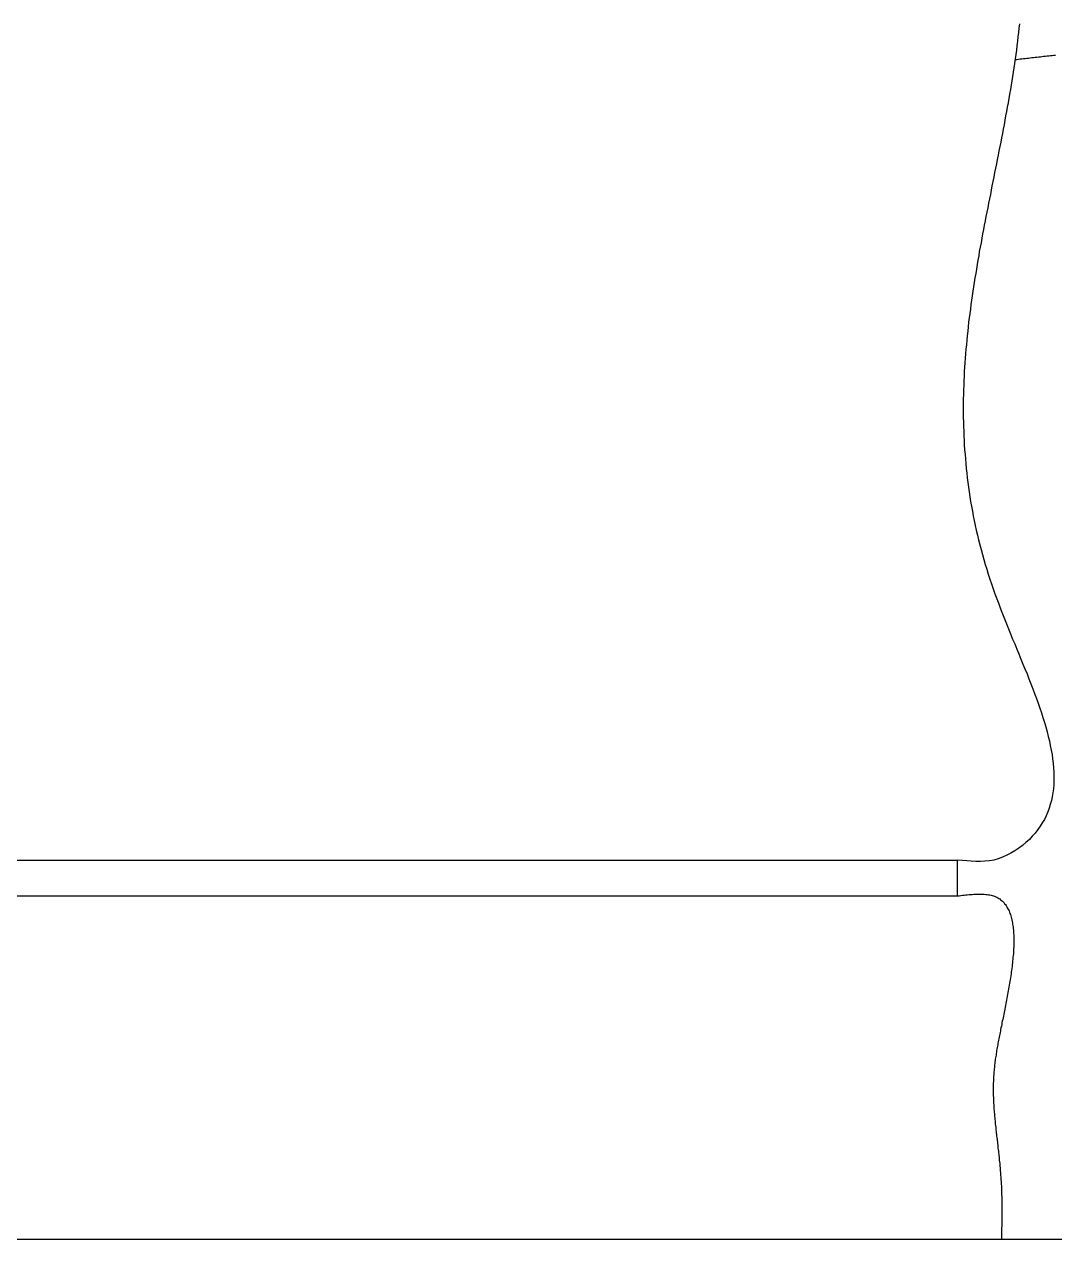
# Model space of a CAD drawing. Extents: x 443 to 1217, y -1921 to -677.
# Drawn here: x 557.36 to 566.72, y -758.15 to -747.11 of the extents above; entities that cross this region are included whole.
import ezdxf

# ---------------------------------------------------------------- set-up
doc = ezdxf.new("R2010")
doc.units = 0
doc.header["$MEASUREMENT"] = 0
doc.layers.add('1', color=7, linetype='CONTINUOUS')
doc.layers.add('3', color=8, linetype='CONTINUOUS')

msp = doc.modelspace()

# ---------------------------------------------------------------- linework, layer by layer
at = {"layer": '1', "color": 7}
for p, q in [((566.355, -747.429), (566.37, -747.427)), ((566.37, -747.427), (566.386, -747.426)), ((566.386, -747.426), (566.401, -747.423)), ((566.401, -747.423), (566.416, -747.421)), ((566.416, -747.421), (566.431, -747.42)), ((566.431, -747.42), (566.447, -747.418)), ((566.447, -747.418), (566.462, -747.417)), ((566.462, -747.417), (566.477, -747.415)), ((566.477, -747.415), (566.492, -747.412)), ((566.492, -747.412), (566.508, -747.411)), ((566.508, -747.411), (566.523, -747.409)), ((566.523, -747.409), (566.538, -747.408)), ((566.538, -747.408), (566.553, -747.406)), ((566.553, -747.406), (566.57, -747.405)), ((566.57, -747.405), (566.585, -747.403)), ((566.585, -747.403), (566.6, -747.401)), ((566.6, -747.401), (566.615, -747.399)), ((566.615, -747.399), (566.631, -747.398)), ((566.631, -747.398), (566.646, -747.396)), ((566.646, -747.396), (566.661, -747.395)), ((566.661, -747.395), (566.677, -747.393)), ((566.677, -747.393), (566.692, -747.392)), ((566.692, -747.392), (566.707, -747.39)), ((566.707, -747.39), (566.722, -747.389))]:
    msp.add_line(p, q, dxfattribs=at)
at = {"layer": '1', "color": 3, "linetype": 'Continuous'}
msp.add_line((540.993, -758.142), (614.059, -758.142), dxfattribs=at)
at = {"layer": '3', "color": 3}
for p, q in [((566.391, -747.143), (566.387, -747.183)), ((566.396, -747.103), (566.391, -747.143)), ((566.382, -747.223), (566.377, -747.263)), ((566.387, -747.183), (566.382, -747.223)), ((566.367, -747.343), (566.362, -747.383)), ((566.371, -747.304), (566.367, -747.343)), ((566.377, -747.263), (566.371, -747.304)), ((566.35, -747.463), (566.344, -747.503)), ((566.355, -747.423), (566.35, -747.463)), ((566.362, -747.383), (566.355, -747.423)), ((566.331, -747.583), (566.326, -747.623)), ((566.338, -747.543), (566.331, -747.583)), ((566.344, -747.503), (566.338, -747.543)), ((566.319, -747.662), (566.313, -747.702)), ((566.326, -747.623), (566.319, -747.662)), ((566.298, -747.782), (566.292, -747.821)), ((566.305, -747.742), (566.298, -747.782)), ((566.313, -747.702), (566.305, -747.742)), ((566.278, -747.901), (566.27, -747.94)), ((566.284, -747.862), (566.278, -747.901)), ((566.292, -747.821), (566.284, -747.862)), ((566.255, -748.02), (566.248, -748.06)), ((566.262, -747.98), (566.255, -748.02)), ((566.27, -747.94), (566.262, -747.98)), ((566.233, -748.138), (566.225, -748.179)), ((566.241, -748.099), (566.233, -748.138)), ((566.248, -748.06), (566.241, -748.099)), ((566.217, -748.218), (566.209, -748.258)), ((566.225, -748.179), (566.217, -748.218)), ((566.194, -748.337), (566.186, -748.377)), ((566.201, -748.297), (566.194, -748.337)), ((566.209, -748.258), (566.201, -748.297)), ((566.17, -748.455), (566.162, -748.496)), ((566.177, -748.416), (566.17, -748.455)), ((566.186, -748.377), (566.177, -748.416)), ((566.146, -748.575), (566.138, -748.615)), ((566.154, -748.535), (566.146, -748.575)), ((566.162, -748.496), (566.154, -748.535)), ((566.131, -748.654), (566.123, -748.694)), ((566.138, -748.615), (566.131, -748.654)), ((566.107, -748.774), (566.099, -748.813)), ((566.114, -748.733), (566.107, -748.774)), ((566.123, -748.694), (566.114, -748.733)), ((566.084, -748.892), (566.076, -748.933)), ((566.091, -748.853), (566.084, -748.892)), ((566.099, -748.813), (566.091, -748.853)), ((566.061, -749.012), (566.053, -749.052)), ((566.068, -748.972), (566.061, -749.012)), ((566.076, -748.933), (566.068, -748.972)), ((566.047, -749.092), (566.039, -749.132)), ((566.053, -749.052), (566.047, -749.092)), ((566.025, -749.212), (566.017, -749.251)), ((566.031, -749.171), (566.025, -749.212)), ((566.039, -749.132), (566.031, -749.171)), ((566.004, -749.332), (565.998, -749.372)), ((566.011, -749.291), (566.004, -749.332)), ((566.017, -749.251), (566.011, -749.291)), ((565.984, -749.452), (565.978, -749.492)), ((565.991, -749.411), (565.984, -749.452)), ((565.998, -749.372), (565.991, -749.411)), ((565.966, -749.573), (565.96, -749.613)), ((565.972, -749.532), (565.966, -749.573)), ((565.978, -749.492), (565.972, -749.532)), ((565.955, -749.653), (565.95, -749.694)), ((565.96, -749.613), (565.955, -749.653)), ((565.939, -749.774), (565.934, -749.814)), ((565.944, -749.734), (565.939, -749.774)), ((565.95, -749.694), (565.944, -749.734)), ((565.926, -749.896), (565.921, -749.937)), ((565.93, -749.855), (565.926, -749.896)), ((565.934, -749.814), (565.93, -749.855)), ((565.917, -749.977), (565.913, -750.018)), ((565.921, -749.937), (565.917, -749.977)), ((565.906, -750.1), (565.903, -750.14)), ((565.909, -750.059), (565.906, -750.1)), ((565.913, -750.018), (565.909, -750.059)), ((565.897, -750.222), (565.894, -750.263)), ((565.899, -750.182), (565.897, -750.222)), ((565.903, -750.14), (565.899, -750.182)), ((565.891, -750.345), (565.889, -750.387)), ((565.892, -750.305), (565.891, -750.345)), ((565.894, -750.263), (565.892, -750.305)), ((565.887, -750.428), (565.886, -750.469)), ((565.889, -750.387), (565.887, -750.428)), ((565.885, -750.552), (565.884, -750.594)), ((565.886, -750.469), (565.885, -750.511)), ((565.885, -750.511), (565.885, -750.552)), ((565.884, -750.594), (565.885, -750.636)), ((565.885, -750.636), (565.885, -750.678)), ((565.885, -750.678), (565.886, -750.719)), ((565.886, -750.719), (565.887, -750.762)), ((565.887, -750.762), (565.889, -750.803)), ((565.889, -750.803), (565.89, -750.845)), ((565.89, -750.845), (565.892, -750.887)), ((565.892, -750.887), (565.894, -750.929)), ((565.894, -750.929), (565.897, -750.972)), ((565.897, -750.972), (565.901, -751.014)), ((565.901, -751.014), (565.904, -751.056)), ((565.904, -751.056), (565.907, -751.098)), ((565.907, -751.098), (565.911, -751.142)), ((565.911, -751.142), (565.917, -751.184)), ((565.917, -751.184), (565.921, -751.227)), ((565.921, -751.227), (565.927, -751.269)), ((565.927, -751.269), (565.932, -751.313)), ((565.932, -751.313), (565.939, -751.355)), ((565.939, -751.355), (565.945, -751.399)), ((565.945, -751.399), (565.952, -751.442)), ((565.952, -751.442), (565.959, -751.485)), ((565.959, -751.485), (565.968, -751.529)), ((565.968, -751.529), (565.976, -751.572)), ((565.976, -751.572), (565.984, -751.616)), ((565.984, -751.616), (565.994, -751.66)), ((565.994, -751.66), (566.003, -751.703)), ((566.003, -751.703), (566.014, -751.747)), ((566.014, -751.747), (566.024, -751.79)), ((566.024, -751.79), (566.036, -751.835)), ((566.036, -751.835), (566.047, -751.879)), ((566.047, -751.879), (566.059, -751.923)), ((566.059, -751.923), (566.072, -751.968)), ((566.072, -751.968), (566.084, -752.013)), ((566.084, -752.013), (566.098, -752.056)), ((566.098, -752.056), (566.112, -752.101)), ((566.112, -752.101), (566.126, -752.147)), ((566.126, -752.147), (566.141, -752.191)), ((566.141, -752.191), (566.157, -752.236)), ((566.157, -752.236), (566.173, -752.282)), ((566.173, -752.282), (566.189, -752.327)), ((566.189, -752.327), (566.207, -752.372)), ((566.207, -752.372), (566.224, -752.417)), ((566.224, -752.417), (566.242, -752.463)), ((566.242, -752.463), (566.259, -752.509)), ((566.259, -752.509), (566.278, -752.554)), ((566.278, -752.554), (566.296, -752.6)), ((566.296, -752.6), (566.315, -752.645)), ((566.315, -752.645), (566.333, -752.691)), ((566.333, -752.691), (566.353, -752.736)), ((566.353, -752.736), (566.371, -752.782)), ((566.371, -752.782), (566.39, -752.827)), ((566.39, -752.827), (566.408, -752.873)), ((566.408, -752.873), (566.427, -752.918)), ((566.427, -752.918), (566.445, -752.963)), ((566.445, -752.963), (566.464, -753.008)), ((566.464, -753.008), (566.481, -753.052)), ((566.481, -753.052), (566.499, -753.097)), ((566.499, -753.097), (566.516, -753.142)), ((566.516, -753.142), (566.533, -753.186)), ((566.533, -753.186), (566.549, -753.231)), ((566.549, -753.231), (566.565, -753.275)), ((566.565, -753.275), (566.581, -753.318)), ((566.581, -753.318), (566.595, -753.362)), ((566.595, -753.362), (566.609, -753.405)), ((566.609, -753.405), (566.622, -753.448)), ((566.622, -753.448), (566.634, -753.49)), ((566.634, -753.49), (566.646, -753.533)), ((566.646, -753.533), (566.657, -753.575)), ((566.657, -753.575), (566.667, -753.617)), ((566.667, -753.617), (566.675, -753.658)), ((566.675, -753.658), (566.684, -753.7)), ((566.684, -753.7), (566.691, -753.74)), ((566.691, -753.74), (566.696, -753.78)), ((566.696, -753.78), (566.702, -753.821)), ((566.702, -753.821), (566.705, -753.86)), ((566.705, -753.86), (566.707, -753.899)), ((566.708, -753.975), (566.706, -754.014)), ((566.707, -753.899), (566.708, -753.937)), ((566.708, -753.937), (566.708, -753.975)), ((566.698, -754.088), (566.693, -754.124)), ((566.704, -754.051), (566.698, -754.088)), ((566.706, -754.014), (566.704, -754.051)), ((566.675, -754.194), (566.665, -754.228)), ((566.685, -754.159), (566.675, -754.194)), ((566.693, -754.124), (566.685, -754.159)), ((566.638, -754.296), (566.622, -754.329)), ((566.653, -754.262), (566.638, -754.296)), ((566.665, -754.228), (566.653, -754.262)), ((566.562, -754.422), (566.538, -754.453)), ((566.584, -754.392), (566.562, -754.422)), ((566.603, -754.36), (566.584, -754.392)), ((566.622, -754.329), (566.603, -754.36)), ((566.454, -754.539), (566.423, -754.565)), ((566.485, -754.511), (566.454, -754.539)), ((566.512, -754.482), (566.485, -754.511)), ((566.538, -754.453), (566.512, -754.482)), ((566.318, -754.636), (566.28, -754.655)), ((566.354, -754.614), (566.318, -754.636)), ((566.389, -754.591), (566.354, -754.614)), ((566.423, -754.565), (566.389, -754.591)), ((565.875, -754.703), (565.833, -754.698)), ((565.917, -754.707), (565.875, -754.703)), ((565.958, -754.71), (565.917, -754.707)), ((566, -754.712), (565.958, -754.71)), ((566.041, -754.712), (566, -754.712)), ((566.081, -754.71), (566.041, -754.712)), ((566.122, -754.706), (566.081, -754.71)), ((566.162, -754.698), (566.122, -754.706)), ((566.202, -754.686), (566.162, -754.698)), ((566.242, -754.673), (566.202, -754.686)), ((566.28, -754.655), (566.242, -754.673)), ((565.833, -755.023), (565.848, -755.022)), ((565.848, -755.022), (565.863, -755.019)), ((565.863, -755.019), (565.879, -755.018)), ((565.879, -755.018), (565.893, -755.016)), ((565.893, -755.016), (565.908, -755.015)), ((565.908, -755.015), (565.922, -755.013)), ((565.922, -755.013), (565.938, -755.012)), ((565.938, -755.012), (565.952, -755.011)), ((565.952, -755.011), (565.967, -755.01)), ((565.967, -755.01), (565.981, -755.009)), ((565.981, -755.009), (565.995, -755.007)), ((565.995, -755.007), (566.01, -755.007)), ((566.01, -755.007), (566.023, -755.007)), ((566.023, -755.007), (566.037, -755.007)), ((566.037, -755.007), (566.05, -755.007)), ((566.05, -755.007), (566.063, -755.007)), ((566.063, -755.007), (566.076, -755.009)), ((566.076, -755.009), (566.089, -755.01)), ((566.089, -755.01), (566.101, -755.011)), ((566.101, -755.011), (566.113, -755.013)), ((566.113, -755.013), (566.125, -755.015)), ((566.125, -755.015), (566.137, -755.017)), ((566.137, -755.017), (566.148, -755.021)), ((566.148, -755.021), (566.159, -755.024)), ((566.159, -755.024), (566.169, -755.027)), ((566.169, -755.027), (566.18, -755.031)), ((566.18, -755.031), (566.189, -755.036)), ((566.189, -755.036), (566.198, -755.041)), ((566.198, -755.041), (566.208, -755.047)), ((566.208, -755.047), (566.217, -755.052)), ((566.217, -755.052), (566.224, -755.059)), ((566.224, -755.059), (566.233, -755.065)), ((566.233, -755.065), (566.241, -755.072)), ((566.241, -755.072), (566.247, -755.079)), ((566.247, -755.079), (566.255, -755.087)), ((566.255, -755.087), (566.261, -755.095)), ((566.261, -755.095), (566.268, -755.103)), ((566.268, -755.103), (566.274, -755.112)), ((566.274, -755.112), (566.28, -755.122)), ((566.28, -755.122), (566.285, -755.131)), ((566.285, -755.131), (566.291, -755.14)), ((566.291, -755.14), (566.296, -755.151)), ((566.296, -755.151), (566.301, -755.161)), ((566.301, -755.161), (566.305, -755.172)), ((566.305, -755.172), (566.309, -755.183)), ((566.309, -755.183), (566.314, -755.194)), ((566.314, -755.194), (566.317, -755.206)), ((566.317, -755.206), (566.32, -755.218)), ((566.32, -755.218), (566.323, -755.23)), ((566.323, -755.23), (566.327, -755.242)), ((566.327, -755.242), (566.329, -755.255)), ((566.329, -755.255), (566.331, -755.268)), ((566.331, -755.268), (566.333, -755.281)), ((566.333, -755.281), (566.335, -755.294)), ((566.335, -755.294), (566.338, -755.308)), ((566.338, -755.308), (566.339, -755.321)), ((566.339, -755.321), (566.34, -755.336)), ((566.34, -755.336), (566.341, -755.35)), ((566.341, -755.35), (566.342, -755.364)), ((566.342, -755.364), (566.343, -755.379)), ((566.343, -755.379), (566.343, -755.393)), ((566.343, -755.393), (566.344, -755.409)), ((566.344, -755.409), (566.344, -755.424)), ((566.341, -755.534), (566.34, -755.549)), ((566.342, -755.501), (566.341, -755.518)), ((566.341, -755.518), (566.341, -755.534)), ((566.343, -755.486), (566.342, -755.501)), ((566.344, -755.454), (566.343, -755.47)), ((566.343, -755.47), (566.343, -755.486)), ((566.344, -755.424), (566.344, -755.439)), ((566.344, -755.439), (566.344, -755.454)), ((566.332, -755.632), (566.33, -755.648)), ((566.333, -755.616), (566.332, -755.632)), ((566.335, -755.599), (566.333, -755.616)), ((566.336, -755.582), (566.335, -755.599)), ((566.338, -755.565), (566.336, -755.582)), ((566.34, -755.549), (566.338, -755.565)), ((566.316, -755.75), (566.314, -755.767)), ((566.319, -755.733), (566.316, -755.75)), ((566.321, -755.716), (566.319, -755.733)), ((566.323, -755.7), (566.321, -755.716)), ((566.326, -755.682), (566.323, -755.7)), ((566.328, -755.666), (566.326, -755.682)), ((566.33, -755.648), (566.328, -755.666)), ((566.299, -755.852), (566.297, -755.868)), ((566.303, -755.835), (566.299, -755.852)), ((566.306, -755.818), (566.303, -755.835)), ((566.308, -755.801), (566.306, -755.818)), ((566.311, -755.785), (566.308, -755.801)), ((566.314, -755.767), (566.311, -755.785)), ((566.278, -755.97), (566.275, -755.986)), ((566.281, -755.953), (566.278, -755.97)), ((566.284, -755.936), (566.281, -755.953)), ((566.287, -755.92), (566.284, -755.936)), ((566.291, -755.902), (566.287, -755.92)), ((566.294, -755.886), (566.291, -755.902)), ((566.297, -755.868), (566.294, -755.886)), ((566.256, -756.084), (566.253, -756.099)), ((566.259, -756.068), (566.256, -756.084)), ((566.262, -756.052), (566.259, -756.068)), ((566.266, -756.035), (566.262, -756.052)), ((566.269, -756.019), (566.266, -756.035)), ((566.272, -756.002), (566.269, -756.019)), ((566.275, -755.986), (566.272, -756.002)), ((566.234, -756.192), (566.231, -756.207)), ((566.236, -756.177), (566.234, -756.192)), ((566.239, -756.162), (566.236, -756.177)), ((566.243, -756.146), (566.239, -756.162)), ((566.246, -756.131), (566.243, -756.146)), ((566.249, -756.116), (566.246, -756.131)), ((566.253, -756.099), (566.249, -756.116)), ((566.213, -756.293), (566.211, -756.308)), ((566.217, -756.279), (566.213, -756.293)), ((566.219, -756.265), (566.217, -756.279)), ((566.222, -756.251), (566.219, -756.265)), ((566.224, -756.236), (566.222, -756.251)), ((566.227, -756.222), (566.224, -756.236)), ((566.231, -756.207), (566.227, -756.222)), ((566.19, -756.416), (566.188, -756.429)), ((566.193, -756.402), (566.19, -756.416)), ((566.196, -756.389), (566.193, -756.402)), ((566.198, -756.376), (566.196, -756.389)), ((566.2, -756.362), (566.198, -756.376)), ((566.202, -756.349), (566.2, -756.362)), ((566.206, -756.335), (566.202, -756.349)), ((566.208, -756.321), (566.206, -756.335)), ((566.211, -756.308), (566.208, -756.321)), ((566.175, -756.52), (566.173, -756.533)), ((566.176, -756.507), (566.175, -756.52)), ((566.178, -756.494), (566.176, -756.507)), ((566.181, -756.481), (566.178, -756.494)), ((566.183, -756.469), (566.181, -756.481)), ((566.184, -756.456), (566.183, -756.469)), ((566.186, -756.443), (566.184, -756.456)), ((566.188, -756.429), (566.186, -756.443)), ((566.163, -756.635), (566.162, -756.648)), ((566.164, -756.622), (566.163, -756.635)), ((566.165, -756.61), (566.164, -756.622)), ((566.166, -756.596), (566.165, -756.61)), ((566.168, -756.583), (566.166, -756.596)), ((566.169, -756.571), (566.168, -756.583)), ((566.17, -756.558), (566.169, -756.571)), ((566.172, -756.545), (566.17, -756.558)), ((566.173, -756.533), (566.172, -756.545)), ((566.159, -756.711), (566.158, -756.724)), ((566.158, -756.724), (566.158, -756.737)), ((566.158, -756.737), (566.158, -756.75)), ((566.16, -756.686), (566.159, -756.699)), ((566.159, -756.699), (566.159, -756.711)), ((566.161, -756.66), (566.16, -756.673)), ((566.16, -756.673), (566.16, -756.686)), ((566.162, -756.648), (566.161, -756.66)), ((566.158, -756.763), (566.157, -756.775)), ((566.157, -756.775), (566.157, -756.788)), ((566.157, -756.788), (566.158, -756.801)), ((566.158, -756.75), (566.158, -756.763)), ((566.158, -756.801), (566.158, -756.814)), ((566.158, -756.814), (566.158, -756.827)), ((566.158, -756.827), (566.158, -756.841)), ((566.158, -756.841), (566.159, -756.855)), ((566.159, -756.855), (566.159, -756.868)), ((566.159, -756.868), (566.16, -756.881)), ((566.16, -756.881), (566.16, -756.894)), ((566.16, -756.894), (566.161, -756.907)), ((566.161, -756.907), (566.162, -756.92)), ((566.162, -756.92), (566.162, -756.934)), ((566.162, -756.934), (566.163, -756.947)), ((566.163, -756.947), (566.164, -756.96)), ((566.164, -756.96), (566.165, -756.974)), ((566.165, -756.974), (566.166, -756.988)), ((566.166, -756.988), (566.168, -757.001)), ((566.168, -757.001), (566.169, -757.014)), ((566.169, -757.014), (566.17, -757.028)), ((566.17, -757.028), (566.171, -757.041)), ((566.171, -757.041), (566.172, -757.055)), ((566.172, -757.055), (566.174, -757.068)), ((566.174, -757.068), (566.175, -757.081)), ((566.175, -757.081), (566.176, -757.096)), ((566.176, -757.096), (566.177, -757.109)), ((566.177, -757.109), (566.18, -757.123)), ((566.18, -757.123), (566.181, -757.136)), ((566.181, -757.136), (566.182, -757.15)), ((566.182, -757.15), (566.184, -757.163)), ((566.184, -757.163), (566.185, -757.177)), ((566.185, -757.177), (566.187, -757.19)), ((566.187, -757.19), (566.188, -757.205)), ((566.188, -757.205), (566.189, -757.219)), ((566.189, -757.219), (566.192, -757.232)), ((566.192, -757.232), (566.193, -757.246)), ((566.193, -757.246), (566.195, -757.259)), ((566.195, -757.259), (566.196, -757.273)), ((566.196, -757.273), (566.198, -757.287)), ((566.198, -757.287), (566.199, -757.3)), ((566.199, -757.3), (566.2, -757.315)), ((566.2, -757.315), (566.202, -757.328)), ((566.202, -757.328), (566.204, -757.342)), ((566.204, -757.342), (566.206, -757.356)), ((566.206, -757.356), (566.207, -757.369)), ((566.207, -757.369), (566.208, -757.383)), ((566.208, -757.383), (566.21, -757.397)), ((566.21, -757.397), (566.211, -757.411)), ((566.211, -757.411), (566.212, -757.425)), ((566.212, -757.425), (566.214, -757.438)), ((566.214, -757.438), (566.216, -757.452)), ((566.216, -757.452), (566.217, -757.466)), ((566.217, -757.466), (566.218, -757.479)), ((566.218, -757.479), (566.219, -757.493)), ((566.219, -757.493), (566.22, -757.508)), ((566.22, -757.508), (566.221, -757.521)), ((566.221, -757.521), (566.223, -757.535)), ((566.223, -757.535), (566.224, -757.548)), ((566.224, -757.548), (566.224, -757.562)), ((566.224, -757.562), (566.225, -757.576)), ((566.225, -757.576), (566.226, -757.589)), ((566.226, -757.589), (566.227, -757.603)), ((566.227, -757.603), (566.229, -757.617)), ((566.229, -757.617), (566.229, -757.631)), ((566.229, -757.631), (566.23, -757.644)), ((566.23, -757.644), (566.231, -757.658)), ((566.231, -757.658), (566.231, -757.671)), ((566.231, -757.671), (566.232, -757.685)), ((566.232, -757.685), (566.232, -757.699)), ((566.232, -757.699), (566.233, -757.712)), ((566.233, -757.712), (566.233, -757.727)), ((566.233, -757.727), (566.233, -757.74)), ((566.233, -757.74), (566.234, -757.753)), ((566.234, -757.753), (566.234, -757.767)), ((566.234, -757.767), (566.234, -757.78)), ((566.234, -757.78), (566.234, -757.794)), ((566.234, -757.794), (566.234, -757.807)), ((566.234, -757.807), (566.235, -757.821)), ((566.235, -757.821), (566.235, -757.834)), ((566.235, -757.834), (566.235, -757.849)), ((566.235, -757.849), (566.235, -757.862)), ((566.235, -757.943), (566.234, -757.957)), ((566.234, -757.957), (566.234, -757.97)), ((566.235, -757.862), (566.235, -757.876)), ((566.235, -757.876), (566.235, -757.889)), ((566.235, -757.889), (566.235, -757.902)), ((566.235, -757.902), (566.235, -757.916)), ((566.235, -757.916), (566.235, -757.929)), ((566.235, -757.929), (566.235, -757.943)), ((566.234, -758.024), (566.233, -758.037)), ((566.233, -758.037), (566.233, -758.051)), ((566.233, -758.051), (566.233, -758.064)), ((566.233, -758.064), (566.233, -758.079)), ((566.234, -757.97), (566.234, -757.984)), ((566.234, -757.984), (566.234, -757.997)), ((566.234, -757.997), (566.234, -758.011)), ((566.234, -758.011), (566.234, -758.024)), ((566.232, -758.132), (566.231, -758.146)), ((566.233, -758.079), (566.232, -758.092)), ((566.232, -758.092), (566.232, -758.105)), ((566.232, -758.105), (566.232, -758.119)), ((566.232, -758.119), (566.232, -758.132))]:
    msp.add_line(p, q, dxfattribs=at)
at = {"layer": '3', "color": 3, "linetype": 'Continuous'}
for p, q in [((552.847, -754.699), (565.833, -754.699)), ((552.847, -755.023), (565.833, -755.023))]:
    msp.add_line(p, q, dxfattribs=at)
at = {"layer": '3', "linetype": 'Continuous'}
msp.add_line((565.833, -755.023), (565.833, -754.699), dxfattribs=at)

doc.saveas('drawing.dxf')
